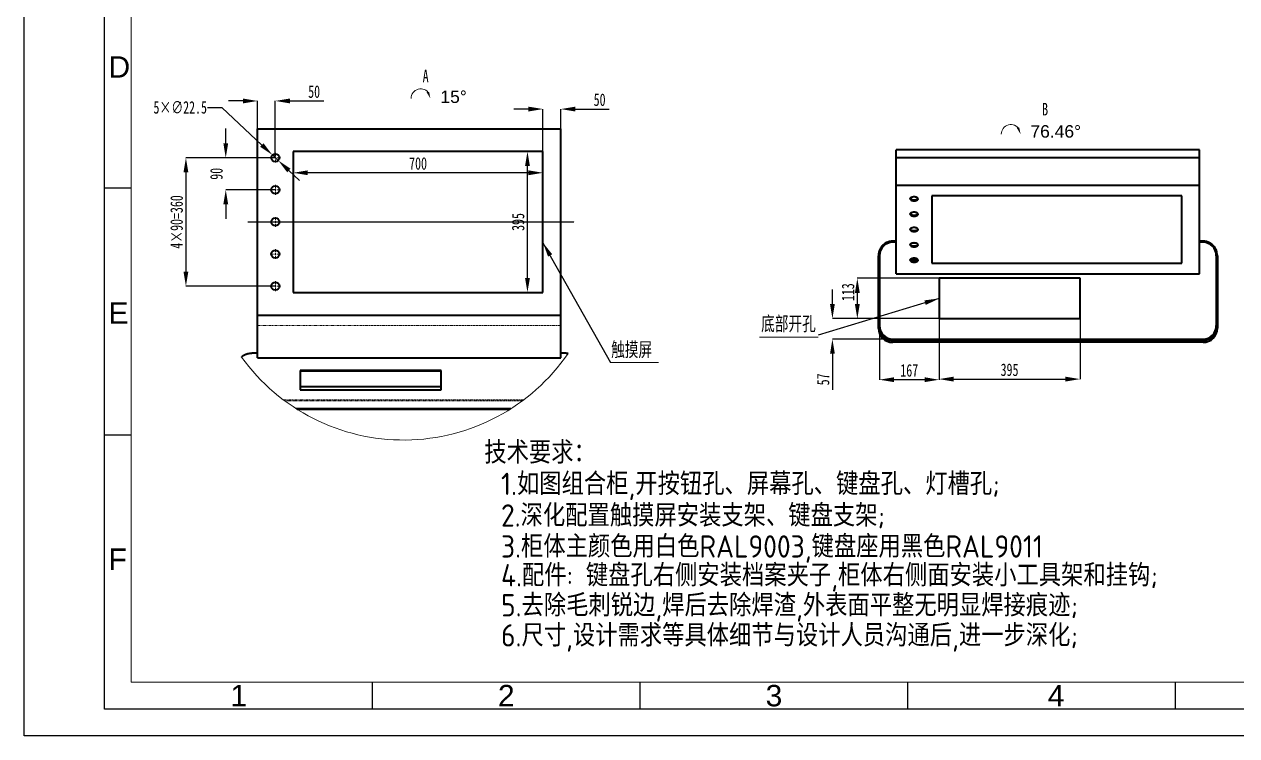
# Model space of a CAD drawing. Header units: millimetres. Extents: x 7903 to 12943, y 1512 to 5076.
# Drawn here: x 7903 to 10621, y 1512 to 3108 of the extents above; entities that cross this region are included whole.
import ezdxf

# ---------------------------------------------------------------- set-up
doc = ezdxf.new("R2010")
doc.units = ezdxf.units.MM
doc.linetypes.add('HIDDEN', pattern=[1.905, 1.27, -0.635])
doc.linetypes.add('PHANTOM', pattern=[12.7, 6.35, -1.27, 1.27, -1.27, 1.27, -1.27])
doc.layers.add('AM_BOR', color=7, linetype='Continuous', lineweight=50)
doc.styles.add('HZTXT', font='GENISO', dxfattribs={"bigfont": 'HZTXT'})
doc.styles.add('SLDTEXTSTYLE3', font='TXT', dxfattribs={"width": 0.7, "bigfont": 'bigfont'})
doc.styles.add('SLDTEXTSTYLE4', font='TXT', dxfattribs={"width": 0.7})
doc.styles.add('SLDTEXTSTYLE9', font='TXT', dxfattribs={"width": 0.7})
doc.styles.get("Standard").update_dxf_attribs({"font": 'arial.ttf'})
doc.dimstyles.new('SLDDIMSTYLE8', dxfattribs={"dimtxt": 28, "dimasz": 32.64, "dimexe": 0, "dimexo": 0.0625, "dimgap": 7, "dimtad": 0, "dimtih": 1, "dimtoh": 1, "dimdec": 3, "dimlfac": 1.25, "dimrnd": 1e-09, "dimzin": 12, "dimdsep": 46, "dimtxsty": 'SLDTEXTSTYLE9', "dimsah": 1, "dimcen": 0, "dimadec": 0, "dimazin": 3, "dimtfac": 1, "dimtdec": 3, "dimtmove": 0, "dimatfit": 3, "dimfxl": 1, "dimfrac": 2, "dimtolj": 1, "dimtzin": 12, "dimarcsym": 0})
doc.dimstyles.new('SLDDIMSTYLE9', dxfattribs={"dimtxt": 28, "dimasz": 32.64, "dimexe": 0, "dimexo": 0.0625, "dimgap": 7, "dimtad": 1, "dimdec": 3, "dimlfac": 1.25, "dimrnd": 1e-09, "dimzin": 12, "dimdsep": 46, "dimtxsty": 'SLDTEXTSTYLE9', "dimsah": 1, "dimcen": 0.09, "dimadec": 0, "dimazin": 3, "dimtfac": 1, "dimtdec": 3, "dimtofl": 0, "dimtmove": 0, "dimatfit": 3, "dimfxl": 1, "dimfrac": 2, "dimtolj": 1, "dimtzin": 12, "dimarcsym": 0})

# ---------------------------------------------------------------- blocks, each defined once
blk = doc.blocks.new('JG-A3')
at = {"layer": 'AM_BOR', "color": 1, "lineweight": 25}
for p, q in [((0, 0), (0, 297)), ((15, 5), (15, 292)), ((20, 102.33), (15, 102.33)), ((20, 56.17), (15, 56.17)), ((65, 10), (65, 5)), ((115, 10), (115, 5)), ((165, 10), (165, 5)), ((215, 10), (215, 5)), ((415, 5), (15, 5)), ((420, 0), (0, 0))]:
    blk.add_line(p, q, dxfattribs=at)
at = {"layer": 'AM_BOR', "color": 50, "lineweight": 20}
for p, q in [((20, 10), (20, 287)), ((410, 10), (20, 10))]:
    blk.add_line(p, q, dxfattribs=at)
at = {"layer": 'AM_BOR', "color": 1, "lineweight": 25}
for s, p in [('D', (15.75, 123)), ('E', (15.75, 77)), ('F', (15.75, 31)), ('1', (38.5, 5.5)), ('2', (88.5, 5.5)), ('3', (138.5, 5.5)), ('4', (191.2, 5.5))]:
    blk.add_text(s, height=4, dxfattribs=at).set_placement(p)
blk = doc.blocks.new('工程图视图6')
at = {"color": 7, "linetype": 'Continuous', "lineweight": 35}
for p, q in [((8, 85.7), (8, 503.2)), ((8, 503.2), (688, 503.2)), ((688, 85.7), (688, 503.2)), ((648, 452.5), (88, 452.5)), ((88, 452.5), (88, 136.5)), ((648, 136.5), (648, 452.5)), ((88, 136.5), (648, 136.5)), ((8, 85.7), (688, 85.7)), ((8, 62), (8, 85.7)), ((688, 62), (688, 85.7)), ((8, -10.6), (8, 62)), ((688, -10.6), (688, 62)), ((8, 0), (0, 0)), ((696, 0), (688, 0)), ((8, -10.6), (688, -10.6)), ((420, -38.9), (104, -38.9)), ((104, -38.9), (104, -82)), ((420, -40.3), (104, -40.3)), ((420, -82), (420, -38.9)), ((104, -74.6), (420, -74.6)), ((104, -82), (420, -82)), ((576.2, -124.3), (94.6, -124.3)), ((576.2, -124.3), (94.6, -124.3)), ((573.8, -125.8), (97, -125.8))]:
    blk.add_line(p, q, dxfattribs=at)
at = {"color": 8, "linetype": 'PHANTOM', "lineweight": 18}
for p, q in [((8, 62), (688, 62)), ((0, -0.3), (0, 0)), ((696, -0.3), (696, 0)), ((8, -0.3), (0, -0.3)), ((696, -0.3), (688, -0.3)), ((65.5, -104.1), (605.3, -104.1)), ((601.6, -106.8), (69.2, -106.8))]:
    blk.add_line(p, q, dxfattribs=at)
at = {"color": 8, "linetype": 'PHANTOM', "lineweight": 18, "flags": 128}
blk.add_lwpolyline([(0, -0.3), (-2.9, -0.4), (-5.8, -0.6), (-8.6, -0.9), (-11.3, -1.4), (-14, -2), (-16.4, -2.7), (-18.8, -3.6), (-20.9, -4.6), (-22.9, -5.6), (-24.6, -6.8), (-26.1, -8), (-27.3, -9.2)], dxfattribs=at)
at = {"color": 7, "linetype": 'Continuous', "lineweight": 35}
for centre in [(48, 438.5), (48, 366.5), (48, 294.5), (48, 222.5), (48, 150.5)]:
    blk.add_circle(centre, 9, dxfattribs=at)
at = {"color": 7, "linetype": 'Continuous', "lineweight": 18}
blk.add_arc((335.4, 252.7), 447.3, 215.7158, 325.5188, dxfattribs=at)
at = {"color": 8, "linetype": 'PHANTOM', "lineweight": 18}
blk.add_arc((696.2, -55.6), 55.3, 81.9415, 90.1932, dxfattribs=at)
at = {"color": 7, "linetype": 'Continuous', "lineweight": 35}
for points, knots in [([(0, 0), (-0.5, 0), (-1.9, 0), (-4.2, -0.1), (-7, -0.4), (-9.7, -0.7), (-12.3, -1.2), (-14.8, -1.8), (-17.3, -2.6), (-19.6, -3.4), (-21.8, -4.4), (-23.8, -5.4), (-25.6, -6.6), (-27, -7.6), (-27.6, -8.3), (-27.8, -8.4)], [0, 0, 0, 0, 0.0496498, 0.1433975, 0.2363883, 0.3281363, 0.4182079, 0.5061966, 0.5917364, 0.6745141, 0.75428, 0.8308576, 0.9041528, 0.9741532, 1, 1, 1, 1]), ([(704.1, -0.5), (703.4, -0.5), (701.8, -0.2), (699.3, -0.1), (697.3, 0), (696.2, 0), (696, 0)], [0, 0, 0, 0, 0.266002, 0.605842, 0.929514, 1, 1, 1, 1])]:
    blk.add_open_spline(points, degree=3, knots=knots, dxfattribs=at)
blk = doc.blocks.new('*D300')
at = {"color": 0, "linetype": 'Continuous', "lineweight": -2, "transparency": 16777216}
for p, q in [((8313.2, 2921.5), (8345.8, 2921.5)), ((8345.8, 2921.5), (8435.2, 2837.1)), ((8472, 2802.3), (8458.9, 2814.7)), ((8495.7, 2779.9), (8519.4, 2757.5))]:
    blk.add_line(p, q, dxfattribs=at)
at = {"color": 0, "linetype": 'Continuous', "transparency": 16777216}
for points in [[(8438.9, 2841), (8431.4, 2833.1), (8458.9, 2814.7)], [(8499.5, 2783.9), (8492, 2775.9), (8472, 2802.3)]]:
    blk.add_solid(points, dxfattribs=at)
at = {"layer": 'Defpoints', "color": 0, "linetype": 'Continuous', "transparency": 16777216}
for p in [(8458.9, 2814.7), (8472, 2802.3)]:
    blk.add_point(p, dxfattribs=at)
at = {"color": 0, "linetype": 'Continuous', "lineweight": 18, "transparency": 16777216, "insert": (8192.2, 2935.5), "char_height": 28, "attachment_point": 1, "style": 'SLDTEXTSTYLE9'}
blk.add_mtext('\\A1;5×∅22.5', dxfattribs=at)
blk = doc.blocks.new('*D301')
at = {"color": 0, "linetype": 'Continuous', "lineweight": -2, "transparency": 16777216}
for p, q in [((9065.4, 2822.5), (9030.6, 2822.5)), ((9030.6, 2539.1), (9030.6, 2789.9)), ((9065.4, 2506.5), (9030.6, 2506.5))]:
    blk.add_line(p, q, dxfattribs=at)
at = {"color": 0, "linetype": 'Continuous', "transparency": 16777216}
for points in [[(9025.2, 2789.9), (9036.1, 2789.9), (9030.6, 2822.5)], [(9025.2, 2539.1), (9036.1, 2539.1), (9030.6, 2506.5)]]:
    blk.add_solid(points, dxfattribs=at)
at = {"layer": 'Defpoints', "color": 0, "linetype": 'Continuous', "transparency": 16777216}
for p in [(9030.6, 2822.5), (9065.4, 2822.5), (9065.4, 2506.5)]:
    blk.add_point(p, dxfattribs=at)
at = {"color": 0, "linetype": 'Continuous', "lineweight": 18, "transparency": 16777216, "insert": (8995.6, 2664.5), "char_height": 28, "attachment_point": 2, "rotation": 90, "style": 'SLDTEXTSTYLE9'}
blk.add_mtext('\\A1;395', dxfattribs=at)
blk = doc.blocks.new('*D302')
at = {"color": 0, "linetype": 'Continuous', "lineweight": -2, "transparency": 16777216}
for p, q in [((9032.8, 2917.7), (9000.2, 2917.7)), ((9065.4, 2822.6), (9065.4, 2917.7)), ((9105.4, 2873.3), (9105.4, 2917.7)), ((9138.1, 2917.7), (9214.1, 2917.7))]:
    blk.add_line(p, q, dxfattribs=at)
at = {"color": 0, "linetype": 'Continuous', "transparency": 16777216}
for points in [[(9032.8, 2923.1), (9032.8, 2912.2), (9065.4, 2917.7)], [(9138.1, 2923.1), (9138.1, 2912.2), (9105.4, 2917.7)]]:
    blk.add_solid(points, dxfattribs=at)
at = {"layer": 'Defpoints', "color": 0, "linetype": 'Continuous', "transparency": 16777216}
for p in [(9065.4, 2917.7), (9105.4, 2873.2), (9065.4, 2822.5)]:
    blk.add_point(p, dxfattribs=at)
at = {"color": 0, "linetype": 'Continuous', "lineweight": 18, "transparency": 16777216, "insert": (9192.4, 2952.7), "char_height": 28, "attachment_point": 2, "style": 'SLDTEXTSTYLE9'}
blk.add_mtext('\\A1;50', dxfattribs=at)
blk = doc.blocks.new('*D303')
at = {"color": 0, "linetype": 'Continuous', "lineweight": -2, "transparency": 16777216}
for p, q in [((8392.8, 2935.9), (8360.2, 2935.9)), ((8425.4, 2873.3), (8425.4, 2935.9)), ((8465.4, 2808.6), (8465.4, 2935.9)), ((8498.1, 2935.9), (8574.1, 2935.9))]:
    blk.add_line(p, q, dxfattribs=at)
at = {"color": 0, "linetype": 'Continuous', "transparency": 16777216}
for points in [[(8392.8, 2941.3), (8392.8, 2930.4), (8425.4, 2935.9)], [(8498.1, 2941.3), (8498.1, 2930.4), (8465.4, 2935.9)]]:
    blk.add_solid(points, dxfattribs=at)
at = {"layer": 'Defpoints', "color": 0, "linetype": 'Continuous', "transparency": 16777216}
for p in [(8465.4, 2935.9), (8425.4, 2873.2), (8465.4, 2808.5)]:
    blk.add_point(p, dxfattribs=at)
at = {"color": 0, "linetype": 'Continuous', "lineweight": 18, "transparency": 16777216, "insert": (8552.4, 2970.9), "char_height": 28, "attachment_point": 2, "style": 'SLDTEXTSTYLE9'}
blk.add_mtext('\\A1;50', dxfattribs=at)
blk = doc.blocks.new('*D304')
at = {"color": 0, "linetype": 'Continuous', "lineweight": -2, "transparency": 16777216}
for p, q in [((8354.3, 2841.1), (8354.3, 2873.8)), ((8465.4, 2808.5), (8354.3, 2808.5)), ((8465.4, 2736.5), (8354.3, 2736.5)), ((8354.3, 2703.9), (8354.3, 2671.2))]:
    blk.add_line(p, q, dxfattribs=at)
at = {"color": 0, "linetype": 'Continuous', "transparency": 16777216}
for points in [[(8348.9, 2841.1), (8359.8, 2841.1), (8354.3, 2808.5)], [(8348.9, 2703.9), (8359.8, 2703.9), (8354.3, 2736.5)]]:
    blk.add_solid(points, dxfattribs=at)
at = {"layer": 'Defpoints', "color": 0, "linetype": 'Continuous', "transparency": 16777216}
for p in [(8465.4, 2808.5), (8354.3, 2736.5), (8465.4, 2736.5)]:
    blk.add_point(p, dxfattribs=at)
at = {"color": 0, "linetype": 'Continuous', "lineweight": 18, "transparency": 16777216, "insert": (8319.3, 2772.5), "char_height": 28, "attachment_point": 2, "rotation": 90, "style": 'SLDTEXTSTYLE9'}
blk.add_mtext('\\A1;90', dxfattribs=at)
blk = doc.blocks.new('*D305')
at = {"color": 0, "linetype": 'Continuous', "lineweight": -2, "transparency": 16777216}
for p, q in [((8465.4, 2808.5), (8265, 2808.5)), ((8265, 2775.9), (8265, 2553.1)), ((8465.4, 2520.5), (8265, 2520.5))]:
    blk.add_line(p, q, dxfattribs=at)
at = {"color": 0, "linetype": 'Continuous', "transparency": 16777216}
for points in [[(8259.6, 2775.9), (8270.4, 2775.9), (8265, 2808.5)], [(8259.6, 2553.1), (8270.4, 2553.1), (8265, 2520.5)]]:
    blk.add_solid(points, dxfattribs=at)
at = {"layer": 'Defpoints', "color": 0, "linetype": 'Continuous', "transparency": 16777216}
for p in [(8465.4, 2808.5), (8265, 2520.5), (8465.4, 2520.5)]:
    blk.add_point(p, dxfattribs=at)
at = {"color": 0, "linetype": 'Continuous', "lineweight": 18, "transparency": 16777216, "insert": (8230, 2664.5), "char_height": 28, "attachment_point": 2, "rotation": 90, "style": 'SLDTEXTSTYLE9'}
blk.add_mtext('\\A1;4×90=360', dxfattribs=at)
blk = doc.blocks.new('*D306')
at = {"color": 0, "linetype": 'Continuous', "lineweight": -2, "transparency": 16777216}
for p, q in [((8505.4, 2822.4), (8505.4, 2774.8)), ((9065.4, 2822.4), (9065.4, 2774.8)), ((9032.8, 2774.8), (8538.1, 2774.8))]:
    blk.add_line(p, q, dxfattribs=at)
at = {"color": 0, "linetype": 'Continuous', "transparency": 16777216}
for points in [[(8538.1, 2780.2), (8538.1, 2769.4), (8505.4, 2774.8)], [(9032.8, 2780.2), (9032.8, 2769.4), (9065.4, 2774.8)]]:
    blk.add_solid(points, dxfattribs=at)
at = {"layer": 'Defpoints', "color": 0, "linetype": 'Continuous', "transparency": 16777216}
for p in [(8505.4, 2822.5), (9065.4, 2822.5), (8505.4, 2774.8)]:
    blk.add_point(p, dxfattribs=at)
at = {"color": 0, "linetype": 'Continuous', "lineweight": 18, "transparency": 16777216, "insert": (8785.4, 2809.8), "char_height": 28, "attachment_point": 2, "style": 'SLDTEXTSTYLE9'}
blk.add_mtext('\\A1;700', dxfattribs=at)
blk = doc.blocks.new('SW_SYMBOL_VIEW_CLKWISE')
at = {"color": 0, "linetype": 'Continuous', "lineweight": 0}
blk.add_arc((4800, 1600), 4800, 30, 180, dxfattribs=at)
blk.add_solid([(9600, 1600), (8960, 4800), (7680, 4800)], dxfattribs=at)
blk = doc.blocks.new('SW_NOTE_0_3')
at = {"color": 0, "linetype": 'Continuous', "lineweight": 0}
blk.add_line((107.8, 0), (0, 0), dxfattribs=at)
at = {"color": 0, "linetype": 'Continuous', "lineweight": 0, "insert": (47.4, 45.3), "char_height": 32, "attachment_point": 2, "style": 'SLDTEXTSTYLE3'}
blk.add_mtext('{\\fMS PGothic|b0|i0|c128|p34;触摸屏}', dxfattribs=at)
blk = doc.blocks.new('SW_CENTERMARKSYMBOL_2')
at = {"color": 0, "linetype": 'Continuous', "lineweight": 0}
for p, q in [((-4, 0), (-11, 0)), ((0, 0), (-2, 0)), ((0, 4), (0, 11)), ((0, 0), (0, 2)), ((0, 0), (0, -2)), ((0, 0), (2, 0)), ((4, 0), (11, 0)), ((0, -4), (0, -11))]:
    blk.add_line(p, q, dxfattribs=at)
blk = doc.blocks.new('SW_CENTERMARKSYMBOL_3')
at = {"color": 0, "linetype": 'Continuous', "lineweight": 0}
for p, q in [((-4, 0), (-11, 0)), ((0, 0), (-2, 0)), ((0, 4), (0, 11)), ((0, 0), (0, 2)), ((0, 0), (0, -2)), ((0, 0), (2, 0)), ((4, 0), (11, 0)), ((0, -4), (0, -11))]:
    blk.add_line(p, q, dxfattribs=at)
blk = doc.blocks.new('SW_CENTERMARKSYMBOL_4')
at = {"color": 0, "linetype": 'Continuous', "lineweight": 0}
for p, q in [((-4, 0), (-11, 0)), ((0, 0), (-2, 0)), ((0, 4), (0, 11)), ((0, 0), (0, 2)), ((0, 0), (0, -2)), ((0, 0), (2, 0)), ((4, 0), (11, 0)), ((0, -4), (0, -11))]:
    blk.add_line(p, q, dxfattribs=at)
blk = doc.blocks.new('SW_CENTERMARKSYMBOL_5')
at = {"color": 0, "linetype": 'Continuous', "lineweight": 0}
for p, q in [((-4, 0), (-11, 0)), ((0, 0), (-2, 0)), ((0, 4), (0, 11)), ((0, 0), (0, 2)), ((0, 0), (0, -2)), ((0, 0), (2, 0)), ((4, 0), (11, 0)), ((0, -4), (0, -11))]:
    blk.add_line(p, q, dxfattribs=at)
blk = doc.blocks.new('SW_CENTERMARKSYMBOL_6')
at = {"color": 0, "linetype": 'Continuous', "lineweight": 0}
for p, q in [((-4, 0), (-11, 0)), ((0, 0), (-2, 0)), ((0, 4), (0, 11)), ((0, 0), (0, 2)), ((0, 0), (0, -2)), ((0, 0), (2, 0)), ((4, 0), (11, 0)), ((0, -4), (0, -11))]:
    blk.add_line(p, q, dxfattribs=at)
blk = doc.blocks.new('工程图视图7')
at = {"color": 7, "linetype": 'Continuous', "lineweight": 35}
for p, q in [((0, 0), (-680, 0)), ((-680, -16.7), (-680, 0)), ((0, -16.7), (0, 0)), ((-680, -16.7), (0, -16.7)), ((-680, -78.8), (-680, -16.7)), ((0, -78.8), (0, -16.7)), ((-680, -278.2), (-680, -78.8)), ((-680, -78.8), (0, -78.8)), ((0, -278.2), (0, -78.8)), ((-40, -103), (-600, -103)), ((-600, -103), (-600, -254)), ((-40, -254), (-40, -103)), ((-680, -204.7), (-688, -204.7)), ((-688, -207.1), (-688, -204.7)), ((-680, -207.1), (-688, -207.1)), ((-638, -208.7), (-642, -208.7)), ((8, -204.7), (0, -204.7)), ((8, -207.1), (0, -207.1)), ((8, -207.1), (8, -204.7)), ((-720, -393.9), (-720, -237.6)), ((-717.6, -237.6), (-720, -237.6)), ((-717.6, -237.6), (-717.6, -393.9)), ((37.6, -393.9), (37.6, -237.6)), ((37.6, -237.6), (40, -237.6)), ((40, -237.6), (40, -393.9)), ((-648.9, -246.6), (-631.1, -246.6)), ((-648.5, -245.8), (-631.5, -245.8)), ((-600, -253.6), (-40, -253.6)), ((-600, -254), (-40, -254)), ((-680, -278.2), (0, -278.2)), ((-268, -287.9), (-584, -287.9)), ((-584, -287.9), (-584, -378.3)), ((-268, -378.3), (-268, -287.9)), ((-584, -378.3), (-268, -378.3)), ((-717.6, -393.9), (-720, -393.9)), ((-720, -399.8), (-720, -393.9)), ((-720, -400.2), (-720, -399.8)), ((37.6, -393.9), (40, -393.9)), ((40, -393.9), (40, -399.8)), ((40, -400.2), (40, -399.8)), ((-688, -424.4), (8, -424.4)), ((-688, -424.4), (-688, -426.7)), ((-688, -426.7), (-688, -431)), ((8, -426.7), (-688, -426.7)), ((8, -431), (-688, -431)), ((-688, -431.3), (-688, -431)), ((8, -431), (-688, -431)), ((8, -431.3), (-688, -431.3)), ((8, -424.4), (8, -426.7)), ((8, -431), (8, -426.7)), ((8, -431.3), (8, -431))]:
    blk.add_line(p, q, dxfattribs=at)
at = {"color": 7, "linetype": 'Continuous', "lineweight": 35, "flags": 128}
for points in [[(-640, -105.4), (-641.6, -105.5), (-643.2, -105.7), (-644.6, -106), (-645.9, -106.5), (-647, -107), (-647.9, -107.7), (-648.6, -108.4), (-648.9, -109.1), (-649, -109.9), (-648.8, -110.7), (-648.3, -111.4), (-647.5, -112.1), (-646.5, -112.7), (-645.3, -113.2), (-643.9, -113.6), (-642.4, -113.8), (-640.8, -114), (-639.2, -114), (-637.6, -113.8), (-636.1, -113.6), (-634.7, -113.2), (-633.5, -112.7), (-632.5, -112.1), (-631.7, -111.4), (-631.2, -110.7), (-631, -109.9), (-631.1, -109.1), (-631.4, -108.4), (-632.1, -107.7), (-633, -107), (-634.1, -106.5), (-635.4, -106), (-636.8, -105.7), (-638.4, -105.5), (-640, -105.4)], [(-640, -112.6), (-641.6, -112.5), (-643.2, -112.3), (-644.6, -112), (-645.9, -111.5), (-647, -111), (-647.9, -110.3), (-648.6, -109.6), (-648.9, -109)], [(-631.1, -109), (-631.4, -109.6), (-632.1, -110.3), (-633, -111), (-634.1, -111.5), (-635.4, -112), (-636.8, -112.3), (-638.4, -112.5), (-640, -112.6)], [(-640, -139.8), (-641.6, -139.9), (-643.2, -140.1), (-644.6, -140.4), (-645.9, -140.9), (-647, -141.4), (-647.9, -142.1), (-648.6, -142.8), (-648.9, -143.5), (-649, -144.3), (-648.8, -145), (-648.3, -145.8), (-647.5, -146.5), (-646.5, -147.1), (-645.3, -147.6), (-643.9, -148), (-642.4, -148.2), (-640.8, -148.4), (-639.2, -148.4), (-637.6, -148.2), (-636.1, -148), (-634.7, -147.6), (-633.5, -147.1), (-632.5, -146.5), (-631.7, -145.8), (-631.2, -145), (-631, -144.3), (-631.1, -143.5), (-631.4, -142.8), (-632.1, -142.1), (-633, -141.4), (-634.1, -140.9), (-635.4, -140.4), (-636.8, -140.1), (-638.4, -139.9), (-640, -139.8)], [(-640, -147), (-641.6, -146.9), (-643.2, -146.7), (-644.6, -146.4), (-645.9, -145.9), (-647, -145.4), (-647.9, -144.7), (-648.6, -144), (-648.9, -143.4)], [(-631.1, -143.4), (-631.4, -144), (-632.1, -144.7), (-633, -145.4), (-634.1, -145.9), (-635.4, -146.4), (-636.8, -146.7), (-638.4, -146.9), (-640, -147)], [(-640, -174.2), (-641.6, -174.3), (-643.2, -174.5), (-644.6, -174.8), (-645.9, -175.2), (-647, -175.8), (-647.9, -176.4), (-648.6, -177.2), (-648.9, -177.9), (-649, -178.7), (-648.8, -179.4), (-648.3, -180.2), (-647.5, -180.9), (-646.5, -181.5), (-645.3, -182), (-643.9, -182.4), (-642.4, -182.6), (-640.8, -182.8), (-639.2, -182.8), (-637.6, -182.6), (-636.1, -182.4), (-634.7, -182), (-633.5, -181.5), (-632.5, -180.9), (-631.7, -180.2), (-631.2, -179.4), (-631, -178.7), (-631.1, -177.9), (-631.4, -177.2), (-632.1, -176.4), (-633, -175.8), (-634.1, -175.2), (-635.4, -174.8), (-636.8, -174.5), (-638.4, -174.3), (-640, -174.2)], [(-640, -181.4), (-641.6, -181.3), (-643.2, -181.1), (-644.6, -180.8), (-645.9, -180.3), (-647, -179.8), (-647.9, -179.1), (-648.6, -178.4), (-648.9, -177.8)], [(-631.1, -177.8), (-631.4, -178.4), (-632.1, -179.1), (-633, -179.8), (-634.1, -180.3), (-635.4, -180.8), (-636.8, -181.1), (-638.4, -181.3), (-640, -181.4)], [(-640, -208.6), (-641.6, -208.7), (-643.2, -208.9), (-644.6, -209.2), (-645.9, -209.6), (-647, -210.2), (-647.9, -210.8), (-648.6, -211.6), (-648.9, -212.3), (-649, -213.1), (-648.8, -213.8), (-648.3, -214.6), (-647.5, -215.2), (-646.5, -215.9), (-645.3, -216.4), (-643.9, -216.8), (-642.4, -217), (-640.8, -217.2), (-639.2, -217.2), (-637.6, -217), (-636.1, -216.8), (-634.7, -216.4), (-633.5, -215.9), (-632.5, -215.2), (-631.7, -214.6), (-631.2, -213.8), (-631, -213.1), (-631.1, -212.3), (-631.4, -211.6), (-632.1, -210.8), (-633, -210.2), (-634.1, -209.6), (-635.4, -209.2), (-636.8, -208.9), (-638.4, -208.7), (-640, -208.6)], [(-640, -215.8), (-641.6, -215.7), (-643.2, -215.5), (-644.6, -215.2), (-645.9, -214.7), (-647, -214.2), (-647.9, -213.5), (-648.6, -212.8), (-648.9, -212.2)], [(-631.1, -212.2), (-631.4, -212.8), (-632.1, -213.5), (-633, -214.2), (-634.1, -214.7), (-635.4, -215.2), (-636.8, -215.5), (-638.4, -215.7), (-640, -215.8)], [(-640, -243), (-641.6, -243), (-643.2, -243.3), (-644.6, -243.6), (-645.9, -244), (-647, -244.6), (-647.9, -245.2), (-648.6, -245.9), (-648.9, -246.7), (-649, -247.5), (-648.8, -248.2), (-648.3, -249), (-647.5, -249.6), (-646.5, -250.2), (-645.3, -250.8), (-643.9, -251.1), (-642.4, -251.4), (-640.8, -251.6), (-639.2, -251.6), (-637.6, -251.4), (-636.1, -251.1), (-634.7, -250.8), (-633.5, -250.2), (-632.5, -249.6), (-631.7, -249), (-631.2, -248.2), (-631, -247.5), (-631.1, -246.7), (-631.4, -245.9), (-632.1, -245.2), (-633, -244.6), (-634.1, -244), (-635.4, -243.6), (-636.8, -243.3), (-638.4, -243), (-640, -243)], [(-640, -250.2), (-641.6, -250.1), (-643.2, -249.9), (-644.6, -249.6), (-645.9, -249.1), (-647, -248.6), (-647.9, -247.9), (-648.6, -247.2), (-648.9, -246.6)], [(-631.1, -246.6), (-631.4, -247.2), (-632.1, -247.9), (-633, -248.6), (-634.1, -249.1), (-635.4, -249.6), (-636.8, -249.9), (-638.4, -250.1), (-640, -250.2)]]:
    blk.add_lwpolyline(points, dxfattribs=at)
at = {"color": 7, "linetype": 'Continuous', "lineweight": 35}
for centre, start, end in [((-688.4, -399.4), 180.8183, 270.7955), ((-688.4, -399.4), 180.8183, 270.7955), ((-688.4, -399.8), 180.8183, 270.7955), ((8.4, -399.4), 269.2045, 359.1817), ((8.4, -399.4), 269.2045, 359.1817), ((8.4, -399.8), 269.2045, 359.1817)]:
    blk.add_arc(centre, 31.6, start, end, dxfattribs=at)
for centre, major_axis, ratio, start_param, end_param in [((-688, -237.6), (0, -30.4), 0.972224, 3.141593, 4.712389), ((8, -237.6), (0, 30.4), 0.972224, 4.712389, 6.283185), ((-688, -237.6), (0, 32.8), 0.976235, 1.115663, 1.570796), ((8, -237.6), (0, 32.8), 0.976235, 4.712389, 5.204854), ((-688, -393.9), (0, 32.8), 0.976235, 1.570796, 2.063262), ((-688, -393.9), (0, 30.4), 0.972224, 1.570796, 3.141593), ((8, -393.9), (0, -30.4), 0.972224, 0, 1.570796), ((8, -393.9), (0, 32.8), 0.976235, 4.257256, 4.712389), ((-688, -393.9), (0, 32.8), 0.976235, 2.063262, 3.141593), ((8, -393.9), (0, 32.8), 0.976235, 3.141593, 4.257256)]:
    blk.add_ellipse(centre, major_axis=major_axis, ratio=ratio, start_param=start_param, end_param=end_param, dxfattribs=at)
for points, knots in [([(-688, -204.7), (-688.5, -204.8), (-690, -204.8), (-692.3, -205), (-695.1, -205.5), (-697.8, -206.3), (-700.4, -207.3), (-703, -208.5), (-705.4, -210), (-707.7, -211.7), (-709.9, -213.5), (-711.8, -215.6), (-713.6, -217.9), (-715.2, -220.3), (-716.2, -222), (-716.7, -223.1), (-716.7, -223.2)], [0, 0, 0, 0, 0.042632, 0.120551, 0.198533, 0.276606, 0.354812, 0.43319, 0.511776, 0.590595, 0.669669, 0.749011, 0.828624, 0.908505, 0.988642, 1, 1, 1, 1]), ([(36.2, -222.1), (36.2, -222.1), (35.8, -221.2), (34.8, -219.5), (33.1, -217.2), (31.3, -215), (29.2, -213), (27, -211.1), (24.7, -209.5), (22.2, -208.1), (19.6, -206.9), (17, -206), (14.2, -205.3), (11.5, -204.9), (9.4, -204.8), (8.3, -204.7), (8, -204.7)], [0, 0, 0, 0, 0.000825, 0.083924, 0.166768, 0.24934, 0.331629, 0.413635, 0.495368, 0.576843, 0.658085, 0.739127, 0.820005, 0.900764, 0.977199, 1, 1, 1, 1])]:
    blk.add_open_spline(points, degree=3, knots=knots, dxfattribs=at)
blk = doc.blocks.new('*D307')
at = {"color": 0, "linetype": 'Continuous', "lineweight": -2, "transparency": 16777216}
for p, q in [((9953.3, 2447.7), (9953.3, 2312.1)), ((10269.3, 2447.7), (10269.3, 2312.1)), ((9986, 2312.1), (10236.7, 2312.1))]:
    blk.add_line(p, q, dxfattribs=at)
at = {"color": 0, "linetype": 'Continuous', "transparency": 16777216}
for points in [[(9986, 2317.5), (9986, 2306.6), (9953.3, 2312.1)], [(10236.7, 2317.5), (10236.7, 2306.6), (10269.3, 2312.1)]]:
    blk.add_solid(points, dxfattribs=at)
at = {"layer": 'Defpoints', "color": 0, "linetype": 'Continuous', "transparency": 16777216}
for p in [(9953.3, 2447.8), (10269.3, 2447.8), (10269.3, 2312.1)]:
    blk.add_point(p, dxfattribs=at)
at = {"color": 0, "linetype": 'Continuous', "lineweight": 18, "transparency": 16777216, "insert": (10111.3, 2347.1), "char_height": 28, "attachment_point": 2, "style": 'SLDTEXTSTYLE9'}
blk.add_mtext('\\A1;395', dxfattribs=at)
blk = doc.blocks.new('*D308')
at = {"color": 0, "linetype": 'Continuous', "lineweight": -2, "transparency": 16777216}
for p, q in [((9953.3, 2538.2), (9770.1, 2538.2)), ((9770.1, 2505.5), (9770.1, 2480.4)), ((9953.3, 2447.8), (9770.1, 2447.8))]:
    blk.add_line(p, q, dxfattribs=at)
at = {"color": 0, "linetype": 'Continuous', "transparency": 16777216}
for points in [[(9764.7, 2505.5), (9775.6, 2505.5), (9770.1, 2538.2)], [(9764.7, 2480.4), (9775.6, 2480.4), (9770.1, 2447.8)]]:
    blk.add_solid(points, dxfattribs=at)
at = {"layer": 'Defpoints', "color": 0, "linetype": 'Continuous', "transparency": 16777216}
for p in [(9953.3, 2538.2), (9770.1, 2447.8), (9953.3, 2447.8)]:
    blk.add_point(p, dxfattribs=at)
at = {"color": 0, "linetype": 'Continuous', "lineweight": 18, "transparency": 16777216, "insert": (9735.1, 2507), "char_height": 28, "attachment_point": 2, "rotation": 90, "style": 'SLDTEXTSTYLE9'}
blk.add_mtext('\\A1;113', dxfattribs=at)
blk = doc.blocks.new('*D309')
at = {"color": 0, "linetype": 'Continuous', "lineweight": -2, "transparency": 16777216}
for p, q in [((9714.3, 2480.4), (9714.3, 2513)), ((10269.3, 2447.8), (9714.3, 2447.8)), ((10545.3, 2401.6), (9714.3, 2401.6)), ((9714.3, 2369), (9714.3, 2288.2))]:
    blk.add_line(p, q, dxfattribs=at)
at = {"color": 0, "linetype": 'Continuous', "transparency": 16777216}
for points in [[(9708.9, 2480.4), (9719.7, 2480.4), (9714.3, 2447.8)], [(9708.9, 2369), (9719.7, 2369), (9714.3, 2401.6)]]:
    blk.add_solid(points, dxfattribs=at)
at = {"layer": 'Defpoints', "color": 0, "linetype": 'Continuous', "transparency": 16777216}
for p in [(10269.3, 2447.8), (9714.3, 2401.6), (10545.3, 2401.6)]:
    blk.add_point(p, dxfattribs=at)
at = {"color": 0, "linetype": 'Continuous', "lineweight": 18, "transparency": 16777216, "insert": (9679.3, 2311.5), "char_height": 28, "attachment_point": 2, "rotation": 90, "style": 'SLDTEXTSTYLE9'}
blk.add_mtext('\\A1;57', dxfattribs=at)
blk = doc.blocks.new('*D310')
at = {"color": 0, "linetype": 'Continuous', "lineweight": -2, "transparency": 16777216}
for p, q in [((9953.3, 2447.7), (9953.3, 2310.7)), ((9819.7, 2432), (9819.7, 2310.7)), ((9920.7, 2310.7), (9852.4, 2310.7))]:
    blk.add_line(p, q, dxfattribs=at)
at = {"color": 0, "linetype": 'Continuous', "transparency": 16777216}
for points in [[(9852.4, 2316.2), (9852.4, 2305.3), (9819.7, 2310.7)], [(9920.7, 2316.2), (9920.7, 2305.3), (9953.3, 2310.7)]]:
    blk.add_solid(points, dxfattribs=at)
at = {"layer": 'Defpoints', "color": 0, "linetype": 'Continuous', "transparency": 16777216}
for p in [(9953.3, 2447.8), (9819.7, 2432.1), (9819.7, 2310.7)]:
    blk.add_point(p, dxfattribs=at)
at = {"color": 0, "linetype": 'Continuous', "lineweight": 18, "transparency": 16777216, "insert": (9886.5, 2345.7), "char_height": 28, "attachment_point": 2, "style": 'SLDTEXTSTYLE9'}
blk.add_mtext('\\A1;167', dxfattribs=at)
blk = doc.blocks.new('SW_NOTE_0_4')
at = {"color": 0, "linetype": 'Continuous', "lineweight": 0}
blk.add_line((-131.5, 0), (0, 0), dxfattribs=at)
at = {"color": 0, "linetype": 'Continuous', "lineweight": 0, "insert": (-66.3, 46.2), "char_height": 32, "attachment_point": 2, "style": 'SLDTEXTSTYLE3'}
blk.add_mtext('{\\fSimSun|b0|i0|c134|p2;底部开孔}', dxfattribs=at)

msp = doc.modelspace()

# ---------------------------------------------------------------- linework, layer by layer
at = {"linetype": 'HIDDEN'}
msp.add_line((8403.91003, 2664.49436), (9135.66748, 2664.49436), dxfattribs=at)

# ---------------------------------------------------------------- block references
at = {"lineweight": 0, "xscale": 12, "yscale": 12, "zscale": 12}
msp.add_blockref('JG-A3', (7902.58391, 1512.2071), dxfattribs=at)
at = {"color": 7, "linetype": 'Continuous', "lineweight": 0, "xscale": 0.004511737089201878, "yscale": 0.004511737089201878, "zscale": 0.004511737089201878}
for p in [(8769.68505, 2934.15105), (10092.77557, 2854.00298)]:
    msp.add_blockref('SW_SYMBOL_VIEW_CLKWISE', p, dxfattribs=at)
at = {"color": 7, "linetype": 'Continuous', "lineweight": 35}
for name, p in [('工程图视图6', (8417.44586, 2370.03096)), ('工程图视图7', (10537.32725, 2826.02076))]:
    msp.add_blockref(name, p, dxfattribs=at)
at = {"color": 7, "linetype": 'Continuous', "lineweight": 0}
for name, p in [('SW_CENTERMARKSYMBOL_2', (8465.44587, 2808.49433)), ('SW_CENTERMARKSYMBOL_3', (8465.44587, 2736.49435)), ('SW_CENTERMARKSYMBOL_4', (8465.44587, 2664.49437)), ('SW_CENTERMARKSYMBOL_5', (8465.44587, 2592.49434)), ('SW_CENTERMARKSYMBOL_6', (8465.44587, 2520.49434)), ('SW_NOTE_0_4', (9681.98682, 2406.31036)), ('SW_NOTE_0_3', (9216.79966, 2349.29298))]:
    msp.add_blockref(name, p, dxfattribs=at)

# ---------------------------------------------------------------- texts
at = {"color": 2, "style": 'HZTXT'}
for s, p in [('技术要求：', (8933.97233, 2122.50865)), ('1.如图组合柜,开按钮孔、屏幕孔、键盘孔、灯槽孔;', (8971.3629, 2052.16657)), ('2.深化配置触摸屏安装支架、键盘支架;', (8971.3629, 1981.25051)), ('3.柜体主颜色用白色RAL9003,键盘座用黑色RAL9011', (8971.3629, 1911.75684)), ('4.配件: 键盘孔右侧安装档案夹子,柜体右侧面安装小工具架和挂钩;', (8971.3629, 1847.14322)), ('5.去除毛刺锐边,焊后去除焊渣,外表面平整无明显焊接痕迹;', (8971.3629, 1779.76282)), ('6.尺寸,设计需求等具体细节与设计人员沟通后,进一步深化;', (8971.3629, 1712.38242))]:
    msp.add_text(s, height=50, dxfattribs=at).set_placement(p)
at = {"color": 7, "linetype": 'Continuous', "lineweight": 0, "char_height": 28, "attachment_point": 2, "style": 'SLDTEXTSTYLE4'}
for s, insert in [('A^J', (8802.40175, 3005.99412)), ('B^J', (10191.06672, 2931.42002))]:
    msp.add_mtext(s, dxfattribs=dict(at, insert=insert))
at = {"color": 7, "linetype": 'Continuous', "lineweight": 0, "char_height": 28, "attachment_point": 2}
for s, insert in [('^J15°', (8865.13475, 3005.99412)), ('^J76.46°', (10214.89706, 2928.24819))]:
    msp.add_mtext(s, dxfattribs=dict(at, insert=insert))

# ---------------------------------------------------------------- dimensions: what is measured, and where the dimension line sits
at = {"color": 7, "linetype": 'Continuous', "lineweight": 18}
for base, p1, p2, picture, middle in [((8465.44587, 2935.85446), (8425.44587, 2873.20866), (8465.44587, 2808.49435), '*D303', (8552.42587, 2935.85446)), ((9065.44587, 2917.66838), (9105.44587, 2873.20866), (9065.44587, 2822.49435), '*D302', (9192.42587, 2917.66838)), ((8505.44587, 2774.80798), (9065.44587, 2822.49435), (8505.44587, 2822.49435), '*D306', (8785.44587, 2774.80798)), ((9819.72725, 2310.72744), (9953.32725, 2447.75181), (9819.72725, 2432.08827), '*D310', (9886.52725, 2310.72744)), ((10269.32725, 2312.07628), (9953.32725, 2447.75181), (10269.32725, 2447.75181), '*D307', (10111.32725, 2312.07628))]:
    dim = msp.add_linear_dim(base=base, p1=p1, p2=p2, dimstyle='SLDDIMSTYLE9', dxfattribs=at)
    dim.commit()
    dim.dimension.update_dxf_attribs({"geometry": picture, "text_midpoint": middle, "dimtype": 160})
dim = msp.add_diameter_dim_2p(p1=(8471.98822, 2802.31393), p2=(8458.90351, 2814.67477), text='5×<>', dimstyle='SLDDIMSTYLE8', dxfattribs=at)
dim.commit()
dim.dimension.update_dxf_attribs({"geometry": '*D300', "text_midpoint": (8249.1971, 2921.49064), "dimtype": 163})
for base, p1, p2, picture, middle in [((8354.31132, 2736.49435), (8465.44587, 2808.49435), (8465.44587, 2736.49435), '*D304', (8354.31132, 2772.49435)), ((9030.62491, 2822.49435), (9065.44587, 2506.49435), (9065.44587, 2822.49435), '*D301', (9030.62491, 2664.49435)), ((9770.11421, 2447.75181), (9953.32725, 2538.15181), (9953.32725, 2447.75181), '*D308', (9770.11421, 2506.95181))]:
    dim = msp.add_linear_dim(base=base, p1=p1, p2=p2, angle=90, dimstyle='SLDDIMSTYLE9', dxfattribs=at)
    dim.commit()
    dim.dimension.update_dxf_attribs({"geometry": picture, "text_midpoint": middle, "dimtype": 160})
for base, p1, p2, text, picture, middle in [((8264.9909, 2520.49435), (8465.44587, 2808.49435), (8465.44587, 2520.49435), '4×90=<>', '*D305', (8264.9909, 2664.49435)), ((9714.30583, 2401.6426), (10269.32725, 2447.75181), (10545.32725, 2401.6426), '57', '*D309', (9714.30583, 2311.51377))]:
    dim = msp.add_linear_dim(base=base, p1=p1, p2=p2, angle=90, text=text, dimstyle='SLDDIMSTYLE9', dxfattribs=at)
    dim.commit()
    dim.dimension.update_dxf_attribs({"geometry": picture, "text_midpoint": middle, "dimtype": 160})

# ---------------------------------------------------------------- leaders
at = {"color": 7, "linetype": 'Continuous', "lineweight": 0}
for points in [[(9065.44587, 2617.91127), (9216.79966, 2349.29298)], [(9953.32725, 2492.95181), (9681.98682, 2410.63762)]]:
    msp.add_leader(points, dimstyle='SLDDIMSTYLE9', dxfattribs=at)

doc.saveas('drawing.dxf')
